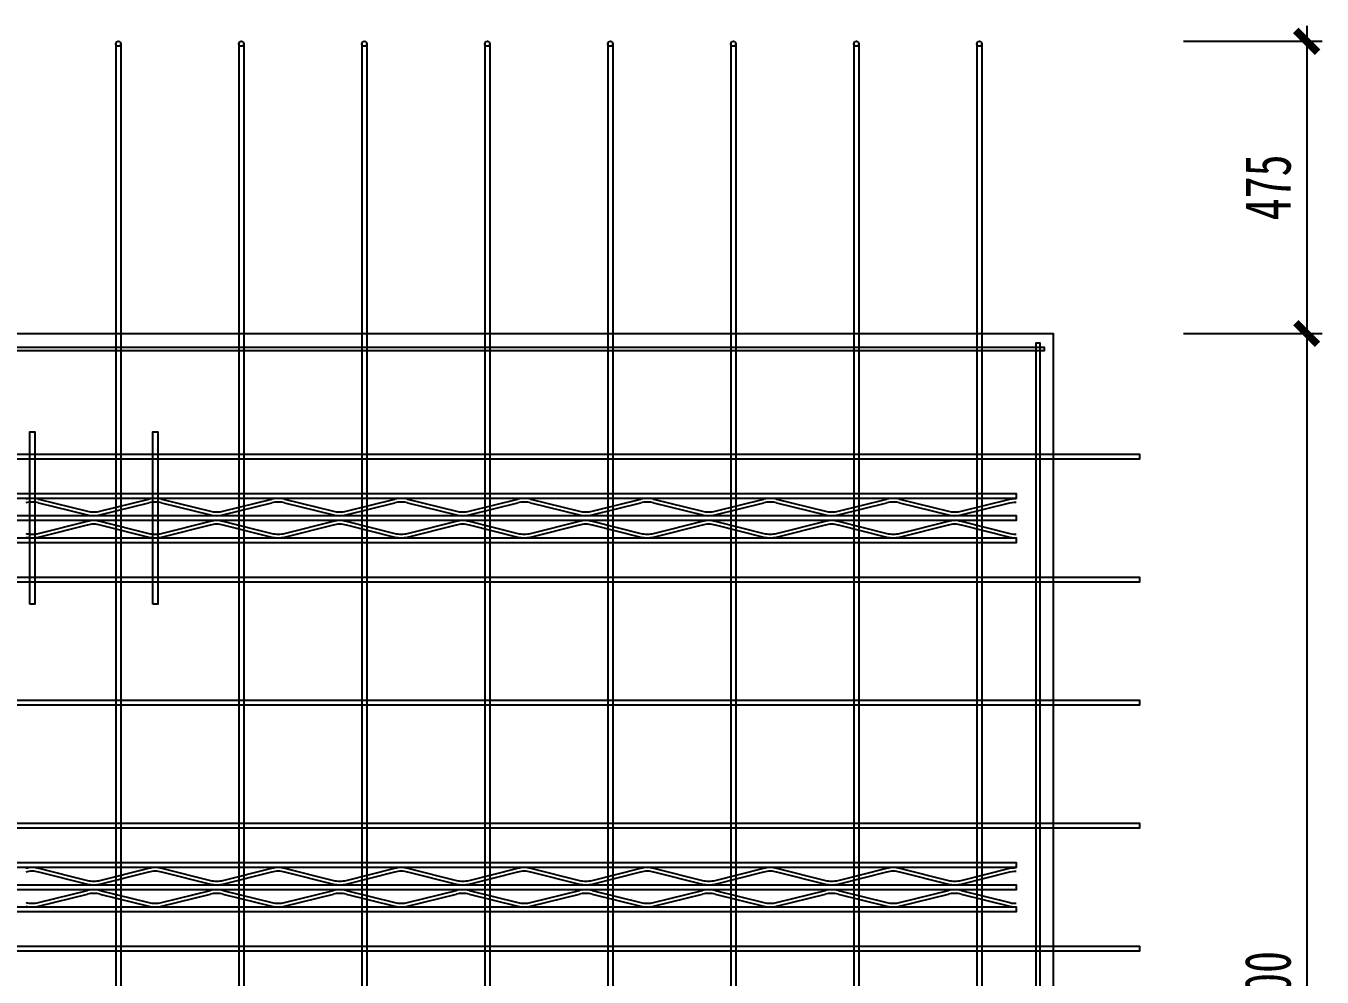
# Model space of a CAD drawing. Extents: x -524 to 129100, y -10500 to 1.
# Drawn here: x 51822 to 53930, y -7684 to -6138 of the extents above; entities that cross this region are included whole.
import ezdxf

# ---------------------------------------------------------------- set-up
doc = ezdxf.new("R2010")
doc.units = 0
doc.header["$LTSCALE"] = 250
doc.linetypes.add('BeePC_CENTER', pattern=[2, 1.25, -0.25, 0.25, -0.25])
doc.layers.get('0').update_dxf_attribs({"linetype": 'CONTINUOUS'})
doc.layers.get('Defpoints').update_dxf_attribs({"linetype": 'CONTINUOUS'})
for name, color, linetype in [('BeePC-CCBZ', 110, 'CONTINUOUS'), ('BeePC-GJ-LEVEL', 141, 'CONTINUOUS'), ('BeePC-GJ-Truss', 185, 'CONTINUOUS'), ('BeePC-TONG-ZT', 50, 'CONTINUOUS')]:
    doc.layers.add(name, color=color, linetype=linetype)
doc.styles.add('BeePC_Dim', font='simfang.ttf', dxfattribs={"width": 0.7})
doc.dimstyles.new('BeePC_DIM_25_25', dxfattribs={"dimtxt": 75, "dimasz": 25, "dimexe": 25, "dimexo": 0, "dimgap": 25, "dimtad": 1, "dimdec": 0, "dimzin": 0, "dimdsep": 46, "dimtxsty": 'BeePC_Dim', "dimblk": 'ARCHTICK', "dimcen": 0, "dimdle": 25, "dimclrt": 7, "dimadec": 0, "dimazin": 0, "dimtfac": 1, "dimtdec": 0, "dimtix": 1, "dimtmove": 2, "dimatfit": 3, "dimfxl": 250, "dimfxlon": 1, "dimtfill": 1, "dimtolj": 1, "dimtzin": 0, "dimarcsym": 0})

# ---------------------------------------------------------------- blocks, each defined once
blk = doc.blocks.new('_ArchTick')
at = {"color": 0, "linetype": 'ByBlock', "const_width": 0.5}
blk.add_lwpolyline([(-0.707, -0.707), (0.707, 0.707)], dxfattribs=at)
blk = doc.blocks.new('*D104')
at = {"layer": 'BeePC-CCBZ', "color": 0, "lineweight": -2, "transparency": 16777216}
for p, q in [((53492.8, -9585.4), (53492.8, -9810.4)), ((53632.8, -9585.4), (53632.8, -9810.4)), ((53467.8, -9785.4), (53657.8, -9785.4))]:
    blk.add_line(p, q, dxfattribs=at)
at = {"layer": 'Defpoints', "color": 0, "transparency": 16777216}
for p in [(53632.8, -6838.4), (53492.8, -7838.4), (53632.8, -9785.4)]:
    blk.add_point(p, dxfattribs=at)
at = {"layer": 'BeePC-CCBZ', "color": 0, "lineweight": -2, "transparency": 16777216, "xscale": 25, "yscale": 25, "zscale": 25}
blk.add_blockref('_ArchTick', (53492.8, -9785.4), dxfattribs=at)
at = {"layer": 'BeePC-CCBZ', "color": 0, "lineweight": -2, "transparency": 16777216, "xscale": 25, "yscale": 25, "zscale": 25, "rotation": 180}
blk.add_blockref('_ArchTick', (53632.8, -9785.4), dxfattribs=at)
at = {"layer": 'BeePC-CCBZ', "color": 7, "linetype": 'BeePC_CENTER', "transparency": 16777216, "insert": (53562.8, -9722.5), "char_height": 75, "attachment_point": 5, "style": 'BeePC_Dim', "bg_fill": 3, "box_fill_scale": 1.1, "bg_fill_color": 256, "bg_fill_true_color": 13158600, "bg_fill_transparency": 0}
blk.add_mtext('\\A1;140', dxfattribs=at)
blk = doc.blocks.new('*D105')
at = {"layer": 'BeePC-CCBZ', "color": 0, "lineweight": -2, "transparency": 16777216}
for p, q in [((53904.8, -6138.4), (53904.8, -6663.4)), ((53704.8, -6163.4), (53929.8, -6163.4)), ((53704.8, -6638.4), (53929.8, -6638.4))]:
    blk.add_line(p, q, dxfattribs=at)
at = {"layer": 'Defpoints', "color": 0, "transparency": 16777216}
for p in [(53372.6, -6163.4), (49682.6, -6638.4), (53904.8, -6638.4)]:
    blk.add_point(p, dxfattribs=at)
at = {"layer": 'BeePC-CCBZ', "color": 0, "lineweight": -2, "transparency": 16777216, "xscale": 25, "yscale": 25, "zscale": 25}
for p, rotation in [((53904.8, -6163.4), 90), ((53904.8, -6638.4), 270)]:
    blk.add_blockref('_ArchTick', p, dxfattribs=dict(at, rotation=rotation))
at = {"layer": 'BeePC-CCBZ', "color": 7, "linetype": 'BeePC_CENTER', "transparency": 16777216, "insert": (53841.9, -6400.9), "char_height": 75, "attachment_point": 5, "rotation": 90, "style": 'BeePC_Dim', "bg_fill": 3, "box_fill_scale": 1.1, "bg_fill_color": 256, "bg_fill_true_color": 13158600, "bg_fill_transparency": 0}
blk.add_mtext('\\A1;475', dxfattribs=at)
blk = doc.blocks.new('*D106')
at = {"layer": 'BeePC-CCBZ', "color": 0, "lineweight": -2, "transparency": 16777216}
for p, q in [((53904.8, -6613.4), (53904.8, -9063.4)), ((53704.8, -6638.4), (53929.8, -6638.4)), ((53704.8, -9038.4), (53929.8, -9038.4))]:
    blk.add_line(p, q, dxfattribs=at)
at = {"layer": 'Defpoints', "color": 0, "transparency": 16777216}
for p in [(49682.6, -6638.4), (49682.6, -9038.4), (53904.8, -9038.4)]:
    blk.add_point(p, dxfattribs=at)
at = {"layer": 'BeePC-CCBZ', "color": 0, "lineweight": -2, "transparency": 16777216, "xscale": 25, "yscale": 25, "zscale": 25}
for p, rotation in [((53904.8, -6638.4), 90), ((53904.8, -9038.4), 270)]:
    blk.add_blockref('_ArchTick', p, dxfattribs=dict(at, rotation=rotation))
at = {"layer": 'BeePC-CCBZ', "color": 7, "linetype": 'BeePC_CENTER', "transparency": 16777216, "insert": (53841.9, -7838.4), "char_height": 75, "attachment_point": 5, "rotation": 90, "style": 'BeePC_Dim', "bg_fill": 3, "box_fill_scale": 1.1, "bg_fill_color": 256, "bg_fill_true_color": 13158600, "bg_fill_transparency": 0}
blk.add_mtext('\\A1;200x12=2400', dxfattribs=at)

msp = doc.modelspace()

# ---------------------------------------------------------------- linework, layer by layer
for points in [[(51828.6, -7078.4), (51828.6, -6798.4), (51836.6, -6798.4), (51836.6, -7078.4), (51828.6, -7078.4)], [(52028.6, -7078.4), (52028.6, -6798.4), (52036.6, -6798.4), (52036.6, -7078.4), (52028.6, -7078.4)]]:
    msp.add_lwpolyline(points)
at = {"layer": 'BeePC-GJ-LEVEL'}
for points in [[(51968.6, -6167.4), (51968.6, -9509.4)], [(51976.6, -6167.4), (51976.6, -9509.4)], [(52168.6, -6167.4), (52168.6, -9509.4)], [(52176.6, -6167.4), (52176.6, -9509.4)], [(52368.6, -6167.4), (52368.6, -9509.4)], [(52376.6, -6167.4), (52376.6, -9509.4)], [(52568.6, -6167.4), (52568.6, -9509.4)], [(52576.6, -6167.4), (52576.6, -9509.4)], [(52768.6, -6167.4), (52768.6, -9509.4)], [(52776.6, -6167.4), (52776.6, -9509.4)], [(52968.6, -6167.4), (52968.6, -9509.4)], [(52976.6, -6167.4), (52976.6, -9509.4)], [(53168.6, -6167.4), (53168.6, -9509.4)], [(53176.6, -6167.4), (53176.6, -9509.4)], [(53368.6, -6167.4), (53368.6, -9509.4)], [(53376.6, -6167.4), (53376.6, -9509.4)], [(53464.8, -9023.4), (53464.8, -6653.4), (53470.8, -6653.4), (53470.8, -9023.4), (53464.8, -9023.4)], [(45887.3, -6660.4), (53477.8, -6660.4), (53477.8, -6666.4), (45887.3, -6666.4), (45887.3, -6660.4)], [(45682.3, -6834.4), (53632.8, -6834.4), (53632.8, -6842.4), (45682.3, -6842.4), (45682.3, -6834.4)], [(45682.3, -7034.4), (53632.8, -7034.4), (53632.8, -7042.4), (45682.3, -7042.4), (45682.3, -7034.4)], [(45682.3, -7234.4), (53632.8, -7234.4), (53632.8, -7242.4), (45682.3, -7242.4), (45682.3, -7234.4)], [(45682.3, -7434.4), (53632.8, -7434.4), (53632.8, -7442.4), (45682.3, -7442.4), (45682.3, -7434.4)], [(45682.3, -7634.4), (53632.8, -7634.4), (53632.8, -7642.4), (45682.3, -7642.4), (45682.3, -7634.4)]]:
    msp.add_lwpolyline(points, dxfattribs=at)
for centre in [(51972.6, -6167.4), (52172.6, -6167.4), (52372.6, -6167.4), (52572.6, -6167.4), (52772.6, -6167.4), (52972.6, -6167.4), (53172.6, -6167.4), (53372.6, -6167.4)]:
    msp.add_circle(centre, 4, dxfattribs=at)
at = {"layer": 'BeePC-GJ-Truss'}
for points in [[(45932.6, -6898.4), (53432.6, -6898.4), (53432.6, -6906.4), (45932.6, -6906.4), (45932.6, -6898.4)], [(51842.8, -6907.6), (51922.4, -6927.3)], [(51942.8, -6927.3), (52022.4, -6907.6)], [(52042.8, -6907.6), (52122.4, -6927.3)], [(52142.8, -6927.3), (52222.4, -6907.6)], [(52242.8, -6907.6), (52322.4, -6927.3)], [(52342.8, -6927.3), (52422.4, -6907.6)], [(52442.8, -6907.6), (52522.4, -6927.3)], [(52542.8, -6927.3), (52622.4, -6907.6)], [(52642.8, -6907.6), (52722.4, -6927.3)], [(52742.8, -6927.3), (52822.4, -6907.6)], [(52842.8, -6907.6), (52922.4, -6927.3)], [(52942.8, -6927.3), (53022.4, -6907.6)], [(53042.8, -6907.6), (53122.4, -6927.3)], [(53142.8, -6927.3), (53222.4, -6907.6)], [(53242.8, -6907.6), (53322.4, -6927.3)], [(53342.8, -6927.3), (53422.4, -6907.6), (53426, -6906.9), (53429.2, -6906.6), (53432.6, -6906.4)], [(53342.8, -6933.3), (53422.4, -6913.6), (53426.1, -6912.8), (53429.3, -6912.5), (53432.6, -6912.4)], [(45932.6, -6934.4), (53432.6, -6934.4), (53432.6, -6942.4), (45932.6, -6942.4), (45932.6, -6934.4), (45936, -6934.3), (45939.2, -6933.9), (45942.8, -6933.3), (46022.4, -6913.6)], [(51842.8, -6913.6), (51922.4, -6933.3)], [(51942.8, -6933.3), (52022.4, -6913.6)], [(52042.8, -6913.6), (52122.4, -6933.3)], [(52142.8, -6933.3), (52222.4, -6913.6)], [(52242.8, -6913.6), (52322.4, -6933.3)], [(52342.8, -6933.3), (52422.4, -6913.6)], [(52442.8, -6913.6), (52522.4, -6933.3)], [(52542.8, -6933.3), (52622.4, -6913.6)], [(52642.8, -6913.6), (52722.4, -6933.3)], [(52742.8, -6933.3), (52822.4, -6913.6)], [(52842.8, -6913.6), (52922.4, -6933.3)], [(52942.8, -6933.3), (53022.4, -6913.6)], [(53042.8, -6913.6), (53122.4, -6933.3)], [(53142.8, -6933.3), (53222.4, -6913.6)], [(53242.8, -6913.6), (53322.4, -6933.3)], [(51842.8, -6963.3), (51922.4, -6943.6)], [(51842.8, -6969.3), (51922.4, -6949.6)], [(51942.8, -6943.6), (52022.4, -6963.3)], [(51942.8, -6949.6), (52022.4, -6969.3)], [(52042.8, -6963.3), (52122.4, -6943.6)], [(52042.8, -6969.3), (52122.4, -6949.6)], [(52142.8, -6943.6), (52222.4, -6963.3)], [(52142.8, -6949.6), (52222.4, -6969.3)], [(52242.8, -6963.3), (52322.4, -6943.6)], [(52242.8, -6969.3), (52322.4, -6949.6)], [(52342.8, -6943.6), (52422.4, -6963.3)], [(52342.8, -6949.6), (52422.4, -6969.3)], [(52442.8, -6963.3), (52522.4, -6943.6)], [(52442.8, -6969.3), (52522.4, -6949.6)], [(52542.8, -6943.6), (52622.4, -6963.3)], [(52542.8, -6949.6), (52622.4, -6969.3)], [(52642.8, -6963.3), (52722.4, -6943.6)], [(52642.8, -6969.3), (52722.4, -6949.6)], [(52742.8, -6943.6), (52822.4, -6963.3)], [(52742.8, -6949.6), (52822.4, -6969.3)], [(52842.8, -6963.3), (52922.4, -6943.6)], [(52842.8, -6969.3), (52922.4, -6949.6)], [(52942.8, -6943.6), (53022.4, -6963.3)], [(52942.8, -6949.6), (53022.4, -6969.3)], [(53042.8, -6963.3), (53122.4, -6943.6)], [(53042.8, -6969.3), (53122.4, -6949.6)], [(53142.8, -6943.6), (53222.4, -6963.3)], [(53142.8, -6949.6), (53222.4, -6969.3)], [(53242.8, -6963.3), (53322.4, -6943.6)], [(53242.8, -6969.3), (53322.4, -6949.6)], [(53342.8, -6943.6), (53422.4, -6963.3), (53425.5, -6964), (53428.6, -6964.4), (53432.6, -6964.4)], [(53342.8, -6949.6), (53422.4, -6969.3), (53426, -6969.9), (53429.2, -6970.3), (53432.6, -6970.4)], [(45932.6, -6970.4), (53432.6, -6970.4), (53432.6, -6978.4), (45932.6, -6978.4), (45932.6, -6970.4)], [(45932.6, -7498.4), (53432.6, -7498.4), (53432.6, -7506.4), (45932.6, -7506.4), (45932.6, -7498.4)], [(45932.6, -7534.4), (53432.6, -7534.4), (53432.6, -7542.4), (45932.6, -7542.4), (45932.6, -7534.4), (45936, -7534.3), (45939.2, -7533.9), (45942.8, -7533.3), (46022.4, -7513.6)], [(51842.8, -7507.6), (51922.4, -7527.3)], [(51842.8, -7513.6), (51922.4, -7533.3)], [(51942.8, -7527.3), (52022.4, -7507.6)], [(51942.8, -7533.3), (52022.4, -7513.6)], [(52042.8, -7507.6), (52122.4, -7527.3)], [(52042.8, -7513.6), (52122.4, -7533.3)], [(52142.8, -7527.3), (52222.4, -7507.6)], [(52142.8, -7533.3), (52222.4, -7513.6)], [(52242.8, -7507.6), (52322.4, -7527.3)], [(52242.8, -7513.6), (52322.4, -7533.3)], [(52342.8, -7527.3), (52422.4, -7507.6)], [(52342.8, -7533.3), (52422.4, -7513.6)], [(52442.8, -7507.6), (52522.4, -7527.3)], [(52442.8, -7513.6), (52522.4, -7533.3)], [(52542.8, -7527.3), (52622.4, -7507.6)], [(52542.8, -7533.3), (52622.4, -7513.6)], [(52642.8, -7507.6), (52722.4, -7527.3)], [(52642.8, -7513.6), (52722.4, -7533.3)], [(52742.8, -7527.3), (52822.4, -7507.6)], [(52742.8, -7533.3), (52822.4, -7513.6)], [(52842.8, -7507.6), (52922.4, -7527.3)], [(52842.8, -7513.6), (52922.4, -7533.3)], [(52942.8, -7527.3), (53022.4, -7507.6)], [(52942.8, -7533.3), (53022.4, -7513.6)], [(53042.8, -7507.6), (53122.4, -7527.3)], [(53042.8, -7513.6), (53122.4, -7533.3)], [(53142.8, -7527.3), (53222.4, -7507.6)], [(53142.8, -7533.3), (53222.4, -7513.6)], [(53242.8, -7507.6), (53322.4, -7527.3)], [(53242.8, -7513.6), (53322.4, -7533.3)], [(53342.8, -7527.3), (53422.4, -7507.6), (53426, -7506.9), (53429.2, -7506.6), (53432.6, -7506.4)], [(53342.8, -7533.3), (53422.4, -7513.6), (53426.1, -7512.8), (53429.3, -7512.5), (53432.6, -7512.4)], [(51842.8, -7563.3), (51922.4, -7543.6)], [(51942.8, -7543.6), (52022.4, -7563.3)], [(52042.8, -7563.3), (52122.4, -7543.6)], [(52142.8, -7543.6), (52222.4, -7563.3)], [(52242.8, -7563.3), (52322.4, -7543.6)], [(52342.8, -7543.6), (52422.4, -7563.3)], [(52442.8, -7563.3), (52522.4, -7543.6)], [(52542.8, -7543.6), (52622.4, -7563.3)], [(52642.8, -7563.3), (52722.4, -7543.6)], [(52742.8, -7543.6), (52822.4, -7563.3)], [(52842.8, -7563.3), (52922.4, -7543.6)], [(52942.8, -7543.6), (53022.4, -7563.3)], [(53042.8, -7563.3), (53122.4, -7543.6)], [(53142.8, -7543.6), (53222.4, -7563.3)], [(53242.8, -7563.3), (53322.4, -7543.6)], [(53342.8, -7543.6), (53422.4, -7563.3), (53425.5, -7564), (53428.6, -7564.4), (53432.6, -7564.4)], [(51842.8, -7569.3), (51922.4, -7549.6)], [(51942.8, -7549.6), (52022.4, -7569.3)], [(52042.8, -7569.3), (52122.4, -7549.6)], [(52142.8, -7549.6), (52222.4, -7569.3)], [(52242.8, -7569.3), (52322.4, -7549.6)], [(52342.8, -7549.6), (52422.4, -7569.3)], [(52442.8, -7569.3), (52522.4, -7549.6)], [(52542.8, -7549.6), (52622.4, -7569.3)], [(52642.8, -7569.3), (52722.4, -7549.6)], [(52742.8, -7549.6), (52822.4, -7569.3)], [(52842.8, -7569.3), (52922.4, -7549.6)], [(52942.8, -7549.6), (53022.4, -7569.3)], [(53042.8, -7569.3), (53122.4, -7549.6)], [(53142.8, -7549.6), (53222.4, -7569.3)], [(53242.8, -7569.3), (53322.4, -7549.6)], [(53342.8, -7549.6), (53422.4, -7569.3), (53426, -7569.9), (53429.2, -7570.3), (53432.6, -7570.4)], [(45932.6, -7570.4), (53432.6, -7570.4), (53432.6, -7578.4), (45932.6, -7578.4), (45932.6, -7570.4)]]:
    msp.add_lwpolyline(points, dxfattribs=at)
for centre, major_axis, start_param, end_param in [((51833.8, -6911.6), (18, 0), 1.635672, 2.256488), ((51831.4, -6915.9), (12, 0), 1.470144, 2.422017), ((51831.4, -6911.6), (18, 0), 0.885104, 1.50592), ((51833.8, -6915.9), (12, 0), 0.719576, 1.671449), ((52033.8, -6911.6), (18, 0), 1.635672, 2.256488), ((52031.4, -6915.9), (12, 0), 1.470144, 2.422017), ((52031.4, -6911.6), (18, 0), 0.885104, 1.50592), ((52033.8, -6915.9), (12, 0), 0.719576, 1.671449), ((52233.8, -6911.6), (18, 0), 1.635672, 2.256488), ((52231.4, -6915.9), (12, 0), 1.470144, 2.422017), ((52231.4, -6911.6), (18, 0), 0.885104, 1.50592), ((52233.8, -6915.9), (12, 0), 0.719576, 1.671449), ((52433.8, -6911.6), (18, 0), 1.635672, 2.256488), ((52431.4, -6915.9), (12, 0), 1.470144, 2.422017), ((52431.4, -6911.6), (18, 0), 0.885104, 1.50592), ((52433.8, -6915.9), (12, 0), 0.719576, 1.671449), ((52633.8, -6911.6), (18, 0), 1.635672, 2.256488), ((52631.4, -6915.9), (12, 0), 1.470144, 2.422017), ((52631.4, -6911.6), (18, 0), 0.885104, 1.50592), ((52633.8, -6915.9), (12, 0), 0.719576, 1.671449), ((52833.8, -6911.6), (18, 0), 1.635672, 2.256488), ((52831.4, -6915.9), (12, 0), 1.470144, 2.422017), ((52831.4, -6911.6), (18, 0), 0.885104, 1.50592), ((52833.8, -6915.9), (12, 0), 0.719576, 1.671449), ((53033.8, -6911.6), (18, 0), 1.635672, 2.256488), ((53031.4, -6915.9), (12, 0), 1.470144, 2.422017), ((53031.4, -6911.6), (18, 0), 0.885104, 1.50592), ((53033.8, -6915.9), (12, 0), 0.719576, 1.671449), ((53233.8, -6911.6), (18, 0), 1.635672, 2.256488), ((53231.4, -6915.9), (12, 0), 1.470144, 2.422017), ((53231.4, -6911.6), (18, 0), 0.885104, 1.50592), ((53233.8, -6915.9), (12, 0), 0.719576, 1.671449), ((51931.4, -6925), (12, 0), 3.861169, 4.813041), ((51933.8, -6929.3), (18, 0), 4.026697, 4.647513), ((51933.8, -6925), (12, 0), 4.611737, 5.563609), ((51931.4, -6929.3), (18, 0), 4.777265, 5.398081), ((52131.4, -6925), (12, 0), 3.861169, 4.813041), ((52133.8, -6929.3), (18, 0), 4.026697, 4.647513), ((52133.8, -6925), (12, 0), 4.611737, 5.563609), ((52131.4, -6929.3), (18, 0), 4.777265, 5.398081), ((52331.4, -6925), (12, 0), 3.861169, 4.813041), ((52333.8, -6929.3), (18, 0), 4.026697, 4.647513), ((52333.8, -6925), (12, 0), 4.611737, 5.563609), ((52331.4, -6929.3), (18, 0), 4.777265, 5.398081), ((52531.4, -6925), (12, 0), 3.861169, 4.813041), ((52533.8, -6929.3), (18, 0), 4.026697, 4.647513), ((52533.8, -6925), (12, 0), 4.611737, 5.563609), ((52531.4, -6929.3), (18, 0), 4.777265, 5.398081), ((52731.4, -6925), (12, 0), 3.861169, 4.813041), ((52733.8, -6929.3), (18, 0), 4.026697, 4.647513), ((52733.8, -6925), (12, 0), 4.611737, 5.563609), ((52731.4, -6929.3), (18, 0), 4.777265, 5.398081), ((52931.4, -6925), (12, 0), 3.861169, 4.813041), ((52933.8, -6929.3), (18, 0), 4.026697, 4.647513), ((52933.8, -6925), (12, 0), 4.611737, 5.563609), ((52931.4, -6929.3), (18, 0), 4.777265, 5.398081), ((53131.4, -6925), (12, 0), 3.861169, 4.813041), ((53133.8, -6929.3), (18, 0), 4.026697, 4.647513), ((53133.8, -6925), (12, 0), 4.611737, 5.563609), ((53131.4, -6929.3), (18, 0), 4.777265, 5.398081), ((53331.4, -6925), (12, 0), 3.861169, 4.813041), ((53333.8, -6929.3), (18, 0), 4.026697, 4.647513), ((53333.8, -6925), (12, 0), 4.611737, 5.563609), ((53331.4, -6929.3), (18, 0), 4.777265, 5.398081), ((51933.8, -6947.6), (18, 0), 1.635672, 2.256488), ((51931.4, -6951.9), (12, 0), 1.470144, 2.422017), ((51931.4, -6947.6), (18, 0), 0.885104, 1.50592), ((51933.8, -6951.9), (12, 0), 0.719576, 1.671449), ((52133.8, -6947.6), (18, 0), 1.635672, 2.256488), ((52131.4, -6951.9), (12, 0), 1.470144, 2.422017), ((52131.4, -6947.6), (18, 0), 0.885104, 1.50592), ((52133.8, -6951.9), (12, 0), 0.719576, 1.671449), ((52333.8, -6947.6), (18, 0), 1.635672, 2.256488), ((52331.4, -6951.9), (12, 0), 1.470144, 2.422017), ((52331.4, -6947.6), (18, 0), 0.885104, 1.50592), ((52333.8, -6951.9), (12, 0), 0.719576, 1.671449), ((52533.8, -6947.6), (18, 0), 1.635672, 2.256488), ((52531.4, -6951.9), (12, 0), 1.470144, 2.422017), ((52531.4, -6947.6), (18, 0), 0.885104, 1.50592), ((52533.8, -6951.9), (12, 0), 0.719576, 1.671449), ((52733.8, -6947.6), (18, 0), 1.635672, 2.256488), ((52731.4, -6951.9), (12, 0), 1.470144, 2.422017), ((52731.4, -6947.6), (18, 0), 0.885104, 1.50592), ((52733.8, -6951.9), (12, 0), 0.719576, 1.671449), ((52933.8, -6947.6), (18, 0), 1.635672, 2.256488), ((52931.4, -6951.9), (12, 0), 1.470144, 2.422017), ((52931.4, -6947.6), (18, 0), 0.885104, 1.50592), ((52933.8, -6951.9), (12, 0), 0.719576, 1.671449), ((53133.8, -6947.6), (18, 0), 1.635672, 2.256488), ((53131.4, -6951.9), (12, 0), 1.470144, 2.422017), ((53131.4, -6947.6), (18, 0), 0.885104, 1.50592), ((53133.8, -6951.9), (12, 0), 0.719576, 1.671449), ((53333.8, -6947.6), (18, 0), 1.635672, 2.256488), ((53331.4, -6951.9), (12, 0), 1.470144, 2.422017), ((53331.4, -6947.6), (18, 0), 0.885104, 1.50592), ((53333.8, -6951.9), (12, 0), 0.719576, 1.671449), ((51831.4, -6961), (12, 0), 3.861169, 4.813041), ((51833.8, -6965.3), (18, 0), 4.026697, 4.647513), ((51833.8, -6961), (12, 0), 4.611737, 5.563609), ((51831.4, -6965.3), (18, 0), 4.777265, 5.398081), ((52031.4, -6961), (12, 0), 3.861169, 4.813041), ((52033.8, -6965.3), (18, 0), 4.026697, 4.647513), ((52033.8, -6961), (12, 0), 4.611737, 5.563609), ((52031.4, -6965.3), (18, 0), 4.777265, 5.398081), ((52231.4, -6961), (12, 0), 3.861169, 4.813041), ((52233.8, -6965.3), (18, 0), 4.026697, 4.647513), ((52233.8, -6961), (12, 0), 4.611737, 5.563609), ((52231.4, -6965.3), (18, 0), 4.777265, 5.398081), ((52431.4, -6961), (12, 0), 3.861169, 4.813041), ((52433.8, -6965.3), (18, 0), 4.026697, 4.647513), ((52433.8, -6961), (12, 0), 4.611737, 5.563609), ((52431.4, -6965.3), (18, 0), 4.777265, 5.398081), ((52631.4, -6961), (12, 0), 3.861169, 4.813041), ((52633.8, -6965.3), (18, 0), 4.026697, 4.647513), ((52633.8, -6961), (12, 0), 4.611737, 5.563609), ((52631.4, -6965.3), (18, 0), 4.777265, 5.398081), ((52831.4, -6961), (12, 0), 3.861169, 4.813041), ((52833.8, -6965.3), (18, 0), 4.026697, 4.647513), ((52833.8, -6961), (12, 0), 4.611737, 5.563609), ((52831.4, -6965.3), (18, 0), 4.777265, 5.398081), ((53031.4, -6961), (12, 0), 3.861169, 4.813041), ((53033.8, -6965.3), (18, 0), 4.026697, 4.647513), ((53033.8, -6961), (12, 0), 4.611737, 5.563609), ((53031.4, -6965.3), (18, 0), 4.777265, 5.398081), ((53231.4, -6961), (12, 0), 3.861169, 4.813041), ((53233.8, -6965.3), (18, 0), 4.026697, 4.647513), ((53233.8, -6961), (12, 0), 4.611737, 5.563609), ((53231.4, -6965.3), (18, 0), 4.777265, 5.398081), ((51833.8, -7511.6), (18, 0), 1.635672, 2.256488), ((51831.4, -7515.9), (12, 0), 1.470144, 2.422017), ((51831.4, -7511.6), (18, 0), 0.885104, 1.50592), ((51833.8, -7515.9), (12, 0), 0.719576, 1.671449), ((52033.8, -7511.6), (18, 0), 1.635672, 2.256488), ((52031.4, -7515.9), (12, 0), 1.470144, 2.422017), ((52031.4, -7511.6), (18, 0), 0.885104, 1.50592), ((52033.8, -7515.9), (12, 0), 0.719576, 1.671449), ((52233.8, -7511.6), (18, 0), 1.635672, 2.256488), ((52231.4, -7515.9), (12, 0), 1.470144, 2.422017), ((52231.4, -7511.6), (18, 0), 0.885104, 1.50592), ((52233.8, -7515.9), (12, 0), 0.719576, 1.671449), ((52433.8, -7511.6), (18, 0), 1.635672, 2.256488), ((52431.4, -7515.9), (12, 0), 1.470144, 2.422017), ((52431.4, -7511.6), (18, 0), 0.885104, 1.50592), ((52433.8, -7515.9), (12, 0), 0.719576, 1.671449), ((52633.8, -7511.6), (18, 0), 1.635672, 2.256488), ((52631.4, -7515.9), (12, 0), 1.470144, 2.422017), ((52631.4, -7511.6), (18, 0), 0.885104, 1.50592), ((52633.8, -7515.9), (12, 0), 0.719576, 1.671449), ((52833.8, -7511.6), (18, 0), 1.635672, 2.256488), ((52831.4, -7515.9), (12, 0), 1.470144, 2.422017), ((52831.4, -7511.6), (18, 0), 0.885104, 1.50592), ((52833.8, -7515.9), (12, 0), 0.719576, 1.671449), ((53033.8, -7511.6), (18, 0), 1.635672, 2.256488), ((53031.4, -7515.9), (12, 0), 1.470144, 2.422017), ((53031.4, -7511.6), (18, 0), 0.885104, 1.50592), ((53033.8, -7515.9), (12, 0), 0.719576, 1.671449), ((53233.8, -7511.6), (18, 0), 1.635672, 2.256488), ((53231.4, -7515.9), (12, 0), 1.470144, 2.422017), ((53231.4, -7511.6), (18, 0), 0.885104, 1.50592), ((53233.8, -7515.9), (12, 0), 0.719576, 1.671449), ((51931.4, -7525), (12, 0), 3.861169, 4.813041), ((51933.8, -7529.3), (18, 0), 4.026697, 4.647513), ((51933.8, -7547.6), (18, 0), 1.635672, 2.256488), ((51933.8, -7525), (12, 0), 4.611737, 5.563609), ((51931.4, -7529.3), (18, 0), 4.777265, 5.398081), ((51931.4, -7547.6), (18, 0), 0.885104, 1.50592), ((52131.4, -7525), (12, 0), 3.861169, 4.813041), ((52133.8, -7529.3), (18, 0), 4.026697, 4.647513), ((52133.8, -7547.6), (18, 0), 1.635672, 2.256488), ((52133.8, -7525), (12, 0), 4.611737, 5.563609), ((52131.4, -7529.3), (18, 0), 4.777265, 5.398081), ((52131.4, -7547.6), (18, 0), 0.885104, 1.50592), ((52331.4, -7525), (12, 0), 3.861169, 4.813041), ((52333.8, -7529.3), (18, 0), 4.026697, 4.647513), ((52333.8, -7547.6), (18, 0), 1.635672, 2.256488), ((52333.8, -7525), (12, 0), 4.611737, 5.563609), ((52331.4, -7529.3), (18, 0), 4.777265, 5.398081), ((52331.4, -7547.6), (18, 0), 0.885104, 1.50592), ((52531.4, -7525), (12, 0), 3.861169, 4.813041), ((52533.8, -7529.3), (18, 0), 4.026697, 4.647513), ((52533.8, -7547.6), (18, 0), 1.635672, 2.256488), ((52533.8, -7525), (12, 0), 4.611737, 5.563609), ((52531.4, -7529.3), (18, 0), 4.777265, 5.398081), ((52531.4, -7547.6), (18, 0), 0.885104, 1.50592), ((52731.4, -7525), (12, 0), 3.861169, 4.813041), ((52733.8, -7529.3), (18, 0), 4.026697, 4.647513), ((52733.8, -7547.6), (18, 0), 1.635672, 2.256488), ((52733.8, -7525), (12, 0), 4.611737, 5.563609), ((52731.4, -7529.3), (18, 0), 4.777265, 5.398081), ((52731.4, -7547.6), (18, 0), 0.885104, 1.50592), ((52931.4, -7525), (12, 0), 3.861169, 4.813041), ((52933.8, -7529.3), (18, 0), 4.026697, 4.647513), ((52933.8, -7547.6), (18, 0), 1.635672, 2.256488), ((52933.8, -7525), (12, 0), 4.611737, 5.563609), ((52931.4, -7529.3), (18, 0), 4.777265, 5.398081), ((52931.4, -7547.6), (18, 0), 0.885104, 1.50592), ((53131.4, -7525), (12, 0), 3.861169, 4.813041), ((53133.8, -7529.3), (18, 0), 4.026697, 4.647513), ((53133.8, -7547.6), (18, 0), 1.635672, 2.256488), ((53133.8, -7525), (12, 0), 4.611737, 5.563609), ((53131.4, -7529.3), (18, 0), 4.777265, 5.398081), ((53131.4, -7547.6), (18, 0), 0.885104, 1.50592), ((53331.4, -7525), (12, 0), 3.861169, 4.813041), ((53333.8, -7529.3), (18, 0), 4.026697, 4.647513), ((53333.8, -7547.6), (18, 0), 1.635672, 2.256488), ((53333.8, -7525), (12, 0), 4.611737, 5.563609), ((53331.4, -7529.3), (18, 0), 4.777265, 5.398081), ((53331.4, -7547.6), (18, 0), 0.885104, 1.50592), ((51831.4, -7561), (12, 0), 3.861169, 4.813041), ((51833.8, -7561), (12, 0), 4.611737, 5.563609), ((51931.4, -7551.9), (12, 0), 1.470144, 2.422017), ((51933.8, -7551.9), (12, 0), 0.719576, 1.671449), ((52031.4, -7561), (12, 0), 3.861169, 4.813041), ((52033.8, -7561), (12, 0), 4.611737, 5.563609), ((52131.4, -7551.9), (12, 0), 1.470144, 2.422017), ((52133.8, -7551.9), (12, 0), 0.719576, 1.671449), ((52231.4, -7561), (12, 0), 3.861169, 4.813041), ((52233.8, -7561), (12, 0), 4.611737, 5.563609), ((52331.4, -7551.9), (12, 0), 1.470144, 2.422017), ((52333.8, -7551.9), (12, 0), 0.719576, 1.671449), ((52431.4, -7561), (12, 0), 3.861169, 4.813041), ((52433.8, -7561), (12, 0), 4.611737, 5.563609), ((52531.4, -7551.9), (12, 0), 1.470144, 2.422017), ((52533.8, -7551.9), (12, 0), 0.719576, 1.671449), ((52631.4, -7561), (12, 0), 3.861169, 4.813041), ((52633.8, -7561), (12, 0), 4.611737, 5.563609), ((52731.4, -7551.9), (12, 0), 1.470144, 2.422017), ((52733.8, -7551.9), (12, 0), 0.719576, 1.671449), ((52831.4, -7561), (12, 0), 3.861169, 4.813041), ((52833.8, -7561), (12, 0), 4.611737, 5.563609), ((52931.4, -7551.9), (12, 0), 1.470144, 2.422017), ((52933.8, -7551.9), (12, 0), 0.719576, 1.671449), ((53031.4, -7561), (12, 0), 3.861169, 4.813041), ((53033.8, -7561), (12, 0), 4.611737, 5.563609), ((53131.4, -7551.9), (12, 0), 1.470144, 2.422017), ((53133.8, -7551.9), (12, 0), 0.719576, 1.671449), ((53231.4, -7561), (12, 0), 3.861169, 4.813041), ((53233.8, -7561), (12, 0), 4.611737, 5.563609), ((53331.4, -7551.9), (12, 0), 1.470144, 2.422017), ((53333.8, -7551.9), (12, 0), 0.719576, 1.671449), ((51833.8, -7565.3), (18, 0), 4.026697, 4.647513), ((51831.4, -7565.3), (18, 0), 4.777265, 5.398081), ((52033.8, -7565.3), (18, 0), 4.026697, 4.647513), ((52031.4, -7565.3), (18, 0), 4.777265, 5.398081), ((52233.8, -7565.3), (18, 0), 4.026697, 4.647513), ((52231.4, -7565.3), (18, 0), 4.777265, 5.398081), ((52433.8, -7565.3), (18, 0), 4.026697, 4.647513), ((52431.4, -7565.3), (18, 0), 4.777265, 5.398081), ((52633.8, -7565.3), (18, 0), 4.026697, 4.647513), ((52631.4, -7565.3), (18, 0), 4.777265, 5.398081), ((52833.8, -7565.3), (18, 0), 4.026697, 4.647513), ((52831.4, -7565.3), (18, 0), 4.777265, 5.398081), ((53033.8, -7565.3), (18, 0), 4.026697, 4.647513), ((53031.4, -7565.3), (18, 0), 4.777265, 5.398081), ((53233.8, -7565.3), (18, 0), 4.026697, 4.647513), ((53231.4, -7565.3), (18, 0), 4.777265, 5.398081)]:
    msp.add_ellipse(centre, major_axis=major_axis, ratio=0.288551, start_param=start_param, end_param=end_param, dxfattribs=at)
at = {"layer": 'BeePC-TONG-ZT'}
msp.add_lwpolyline([(45872.3, -6638.4), (53492.8, -6638.4), (53492.8, -9038.4), (45872.3, -9038.4), (45872.3, -6638.4)], dxfattribs=at)

# ---------------------------------------------------------------- next in the draw order: dimensions: what is measured, and where the dimension line sits
at = {"layer": 'BeePC-CCBZ'}
for base, p1, p2, angle, picture, middle in [((53904.8, -6638.4), (53372.6, -6163.4), (49682.6, -6638.4), 90, '*D105', (53841.9, -6400.9)), ((53632.8, -9785.4), (53492.8, -7838.4), (53632.8, -6838.4), 0, '*D104', (53562.8, -9722.5))]:
    dim = msp.add_linear_dim(base=base, p1=p1, p2=p2, angle=angle, dimstyle='BeePC_DIM_25_25', override={"dimfxl": 200}, dxfattribs=at)
    dim.commit()
    dim.dimension.update_dxf_attribs({"geometry": picture, "text_midpoint": middle})

# ---------------------------------------------------------------- next in the draw order: dimensions: what is measured, and where the dimension line sits
dim = msp.add_linear_dim(base=(53904.8, -9038.4), p1=(49682.6, -6638.4), p2=(49682.6, -9038.4), angle=90, text='200x12=2400', dimstyle='BeePC_DIM_25_25', override={"dimfxl": 200}, dxfattribs=at)
dim.commit()
dim.dimension.update_dxf_attribs({"geometry": '*D106', "text_midpoint": (53841.9, -7838.4)})

doc.saveas('drawing.dxf')
